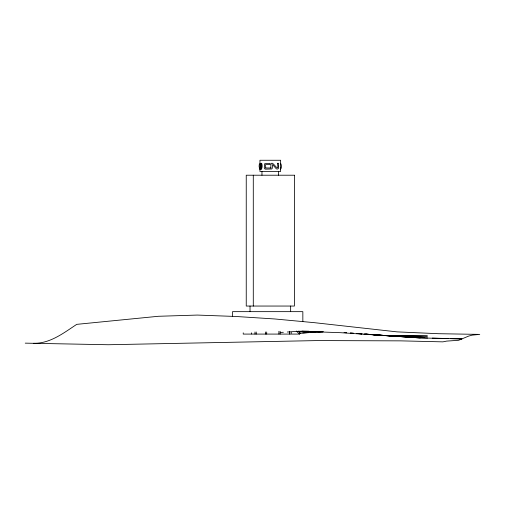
<?xml version="1.0" encoding="UTF-8"?>
<svg xmlns="http://www.w3.org/2000/svg" width="505" height="505" viewBox="0 0 505 505"><rect width="100%" height="100%" fill="white"/><g stroke="black" fill="none" stroke-linecap="round" stroke-linejoin="round"><path stroke-width="0.76" d="M260.245 164.554C259.816 172.994 263.37 168.241 261.71 163.317L260.643 163.317L260.63 167.824M277.46 163.317C279.839 176.763 270.055 153.962 270.869 167.976M277.378 163.317L278.64 163.317L278.59 168.178L277.75 169.017L276.386 168.878L272.542 164.554L272.277 168.272L271.722 168.992L265.472 169.162L264.633 168.803L264.279 167.963L264.633 163.708L270.087 163.336L270.087 164.529L265.573 164.561L265.731 167.976M261.148 168.992L260.643 169.162M260.258 163.33L260.125 167.938L259.684 167.976M33.494 343.324C50.165 343.583 63.529 333.06 76.735 324.355L158.393 316.281L197.335 315.07L235.854 316.477L274.758 318.964L314.445 322.682L397.094 331.873L438.574 333.71L479.75 334.392L472.061 335.15L468.564 336.128L458.628 340.294L446.628 341.102L442.866 341.86L400.787 340.862L317.601 340.572L108.266 344.738L25.25 343.147M299.497 333.18L301.043 333.073M302.59 332.965L308.776 332.536M310.316 332.429L315.732 332.05M318.049 331.886L322.689 331.564M280.25 332.473L283.368 332.271M287.276 332.019L299.762 331.217L340.572 332.688L420.185 337.933L461.987 338.931L450.277 338.602M299.541 333.237L322.815 331.747M261.255 163.393C258.352 162.206 258.819 168.487 260.125 169.162M265.649 167.976L270.951 167.976M259.671 169.162L261.098 169.162M251.837 334.083L290.646 334.083M298.417 331.147L299.566 332.214L299.566 334.083L291.183 334.083L291.183 332.214M280.464 167.976L280.887 167.976M280.452 169.162C281.746 168.55 281.607 164.15 280.534 163.336M298.771 331.652L323.042 331.854M386.363 335.705L427.495 336.033L393.117 335.572M364.313 334.076L384.52 335.459M301.94 331.027L308.978 331.223M320.713 331.539L323.055 331.602M427.647 337.978L415.943 337.656L378.46 335.061M432.33 338.11L448.718 338.558M382.178 335.427L424.036 337.378L386.577 335.566M384.236 335.453L363.852 334.07M378.491 335.067L391.867 335.983M393.439 336.096L420.185 337.933M344.12 332.549L346.449 332.726M350.331 333.022L353.437 333.256M357.325 333.552L361.984 333.9M344.208 332.568L346.569 332.745M350.495 333.048L353.639 333.287M356.783 333.527L361.498 333.887M359.339 333.527L361.668 333.729M365.557 334.07L369.445 334.405M370.998 334.544L377.992 335.156L371.415 334.537M359.629 333.521L361.984 333.723M365.917 334.064L369.06 334.335M296.277 331.021L299.566 334.083M261.584 167.824L261.344 164.409M302.842 321.59L302.842 311.654L232.527 311.654L232.527 316.244M290.646 306.049L290.646 311.654M289.409 331.28L289.409 334.083M280.136 331.28L280.136 334.083M278.899 331.28L278.899 334.083M278.608 171.473L278.608 175.216M266.69 331.981L266.69 334.083M265.453 331.981L265.453 334.083M261.962 171.473L261.962 175.216M259.949 163.197L259.949 160.262L280.628 160.262L280.628 171.473L259.949 171.473L259.949 169.27M256.218 331.981L256.218 334.083M254.981 331.981L254.981 334.083M253.289 175.216L253.289 306.049M251.61 332.833L251.61 334.083L243.227 334.083L243.227 332.833M250.019 306.049L250.032 311.654M294.415 175.216L246.244 175.216L246.244 306.049L294.415 306.049L294.415 175.216M376.919 334.954L373.776 334.739L376.894 334.954"/></g></svg>
